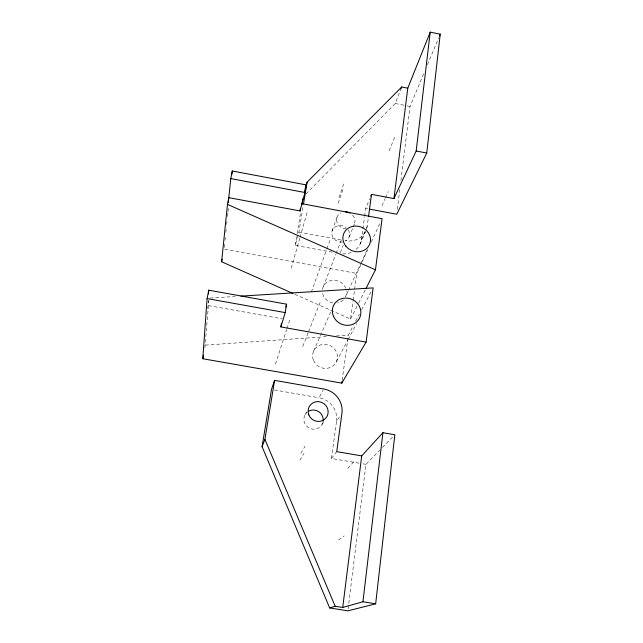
<?xml version="1.0" encoding="UTF-8"?>
<svg xmlns="http://www.w3.org/2000/svg" width="643" height="643" viewBox="0 0 643 643"><rect width="100%" height="100%" fill="white"/><g stroke="black" fill="none" stroke-linecap="round" stroke-linejoin="round"><path stroke-width="0.48" stroke-dasharray="3.21 2.41" d="M207.392 308.391L207.536 306.43M204.884 347.871L208.895 300.12M224.592 244.227L224.077 249.179L356.793 273.452L361.768 262.682M225.01 240.273L225.323 237.307M225.846 232.356L226.151 229.39M226.674 224.439L226.987 221.465M227.501 216.522L227.919 212.56M228.024 211.571L228.546 206.628M348.112 608.857L365.923 464.342L379.683 450.253M397.358 209.288L399.793 189.508M400.894 180.603L410.033 106.408L424.356 72.137M366.438 228.072L367.201 226.304L368.511 216.619M359.035 463.169L331.466 458.467L336.554 421.31L339.777 416.495M342.18 380.19L348.353 335.124L353.401 325.495M294.775 294.269L350.556 319.057L352.999 301.213M353.136 300.217L354.486 290.306M354.623 289.318L356.793 273.452M356.053 249.484A19.362 17.514 20.8 0 0 361.438 239.566L362.773 229.832M362.901 228.86L364.501 217.181M364.637 216.209L365.698 208.42L369.701 198.751M332.166 252.16L295.217 245.361L298.899 232.123L303.392 204.723M295.217 245.361L296.978 234.655M297.138 233.682L300.82 211.306M208.147 302.7L208.509 300.868M291.223 268.244L299.742 238.328M300.016 237.363L307.161 212.27M275.437 364.115L286.665 329.497M286.971 328.565L289.704 320.142M338.982 197.626L343.957 183.223M338.146 203.26L343.105 189.002M332.174 230.749L337.004 217.197M311.365 292.035L326.604 249.605M326.941 248.664L329.996 240.177M323.276 286.617L335.75 254.347M336.104 253.43L341.449 239.598M306.028 193.873L395.26 103.531L400.975 88.83M302.74 346.481L308.206 332.656M308.568 331.732L320.953 300.385M340.308 252.667L343.241 245.28M349.229 236.809L352.814 227.903M353.176 227.011L354.606 223.451M389.111 150.783L395.493 135.335M427.45 64.718L438.679 37.857M361.438 239.566L364.894 231.609M360.176 243.954L365.529 231.689M313.599 351.126L331.065 311.164M381.974 205.696L385.133 198.639M385.527 197.763L388.292 191.59M348.056 291.255L345.58 296.64A12.225 11.309 22.8 0 0 346.392 290.813M348.466 290.355L360.442 264.321M360.86 263.429L367.049 249.958M362.186 261.781L367.981 249.211M371.3 242.025L379.997 223.169M350.556 319.057L358.255 303.834M358.706 302.941L365.497 289.511M305.031 414.799L307.169 410.668M355.692 321.122L359.365 314.13M361.655 309.757L371.284 291.383M336.482 361.479L347.678 340.404M348.144 339.528L356.543 323.718M336.554 421.31A20.922 20.263 37.5 0 0 319.016 397.736L323.276 389.835M300.876 453.251L305.071 446.218M299.839 460.203L304.01 453.395M322.103 424.388L323.566 422.009M331.466 458.467L336.739 451.627M347.815 468.361L353.666 461.859M382.44 447.432L394.826 434.756M338.499 539.983L344.182 535.892M205.422 345.098L326.363 336.659M336.361 335.959L348.353 335.124M210.052 298.063L235.057 296.503M362.974 463.836L365.923 464.342M274.4 389.963L319.016 397.736M208.589 305.618L282.205 318.799M298.899 232.123L341.136 239.935M365.698 208.42L367.643 208.782M395.26 103.531L406.095 105.645M407.083 105.838L410.033 106.408M322.762 422.869A9.798 9.5 37.5 0 1 308.246 427.507A9.798 9.5 37.5 0 1 307.113 412.251M343.322 299.871A12.225 11.309 22.8 0 1 337.511 302.893M332.785 302.925A12.225 11.309 22.8 0 1 322.408 292.436M322.432 289.454A12.225 11.309 22.8 0 1 334.071 280.227A12.225 11.309 22.8 0 1 346.264 290.073M348.241 229.824A9.05 8.182 20.6 0 1 345.5 241.077M342.623 242.001A9.05 8.182 20.6 0 1 331.957 231.472A9.05 8.182 20.6 0 1 346.143 227.582M346.207 228.86A9.34 8.391 20.5 0 1 336.988 222.325A9.34 8.391 20.5 0 1 340.862 212.857M352.589 215.043A9.34 8.391 20.5 0 1 353.996 224.777M367.201 226.304A19.981 17.964 20.8 0 1 345.066 240.659M351.351 252.41A19.362 17.514 20.8 0 1 342.462 253.897M313.519 360.45A12.563 11.92 27.3 0 0 334.85 364.131A12.563 11.92 27.3 0 0 326.684 344.487A12.563 11.92 27.3 0 0 313.519 360.45"/><path stroke-width="0.96" d="M366.108 342.124L341.779 383.124L202.778 358.73L207.086 298.585L208.75 290.178L286.593 304.195L285.211 312.602L280.862 326.909L366.108 342.124L373.125 287.887L241.061 296.126M208.461 293.996L208.75 290.178M292.951 293.457L221.626 261.765L227.485 204.394L228.812 197.666L300 210.936L304.935 192.506L306.181 184.903L232.284 170.998L230.781 178.593L228.297 202.593M231.97 173.964L232.284 170.998M329.658 607.924L347.871 610.85L375.665 603.809L394.826 434.756L382.906 432.699L361.712 455.895L342.719 607.466L335.164 606.253L329.658 607.924L262.079 446.644L271.491 389.457L274.593 380.359L323.742 388.959A21.645 20.889 36.1 0 1 341.923 413.288L336.739 451.627L361.712 455.895M369.58 209.144L396.747 214.232L426.751 153.026L440.222 34.151L430.207 32.15L407.775 88.187L393.95 198.574L371.525 194.355L370.794 196.115M342.719 607.466L362.941 601.752L382.906 432.699M393.95 198.574L416.174 151.001L430.207 32.15M365.947 288.611L375.464 269.811L382.071 218.684L301.213 203.574M368.511 216.619L371.525 194.355M341.779 383.124L342.052 381.17M262.079 446.644L264.916 439.354L274.593 380.359M303.552 203.743L307.081 182.218L401.69 86.998L407.775 88.187M280.862 326.909L281.457 323.3M300 210.936L300.305 209.096M301.937 204.498L302.901 198.663M202.778 358.73L203.469 355.153M221.626 261.765L222.132 259.193M305.184 188.632L306.181 184.903M304.509 191.887L307.081 182.218M285.773 306.928L286.593 304.195M400.975 88.83L401.69 86.998M439.45 36L440.222 34.151M362.941 601.752L375.665 603.809M207.086 298.585L285.211 312.602M230.781 178.593L304.935 192.506M416.174 151.001L426.751 153.026M227.485 204.394L375.464 269.811M264.916 439.354L335.164 606.253M308.471 411.295A9.798 9.5 37.5 0 1 323.14 421.245M345.404 211.836A9.34 8.391 20.5 0 1 350.057 213.09M333.444 316.268A14.451 13.439 25.9 0 0 357.958 320.56A14.451 13.439 25.9 0 0 348.385 298.296A14.451 13.439 25.9 0 0 333.444 316.268M308.849 414.952A10.135 9.79 36.1 0 0 326.033 417.87A10.135 9.79 36.1 0 0 319.507 401.754A10.135 9.79 36.1 0 0 308.849 414.952M345.821 246.1A14.009 12.651 22.4 0 0 369.524 244.573A14.009 12.651 22.4 0 0 354.775 226.095A14.009 12.651 22.4 0 0 345.821 246.1"/></g></svg>
